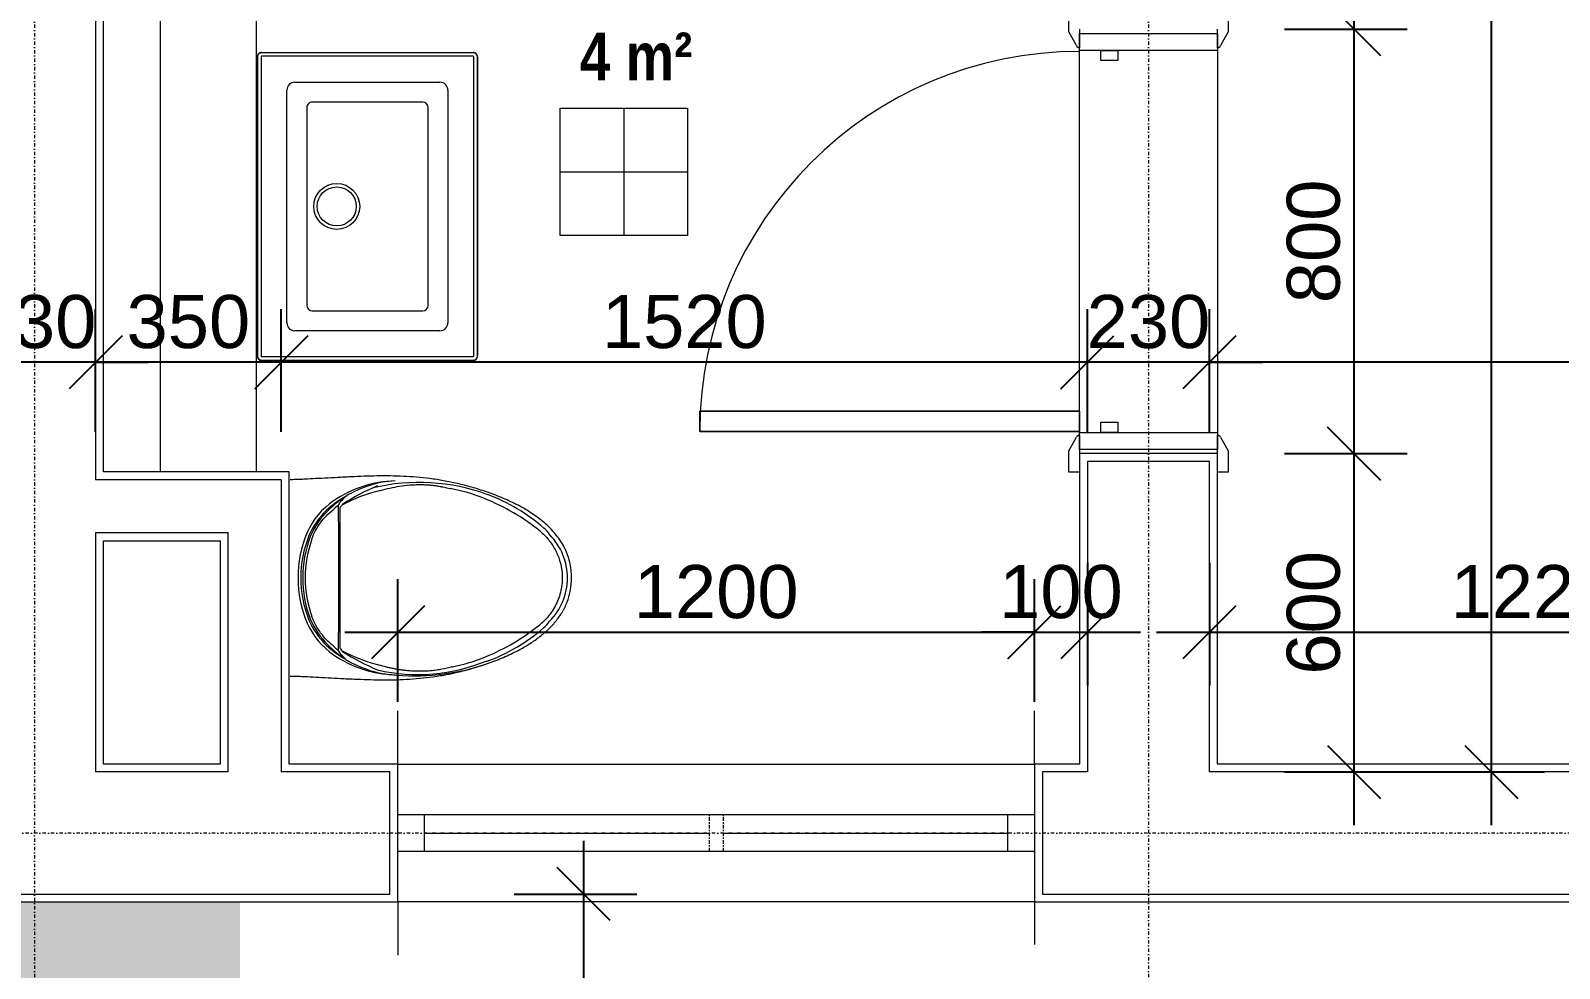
# Model space of a CAD drawing. Header units: millimetres. Extents: x -21051 to 202668, y -15646 to 13691.
# Drawn here: x 57380 to 60262, y -8763 to -6995 of the extents above; entities that cross this region are included whole.
import ezdxf

# ---------------------------------------------------------------- set-up
doc = ezdxf.new("R2010")
doc.units = ezdxf.units.MM
doc.linetypes.add('Centre', pattern=[14.4, 3, -2.2, 7, -2.2])
doc.linetypes.add('Dash dot', pattern=[15.875, 6.35, -4.7625, 0, -4.7625])
for name, color, linetype, lineweight in [('A-ANNO-DIMS', 211, 'Continuous', 9), ('A-AREA-IDEN', 2, 'Continuous', 9), ('A-DOOR', 31, 'Continuous', 5), ('A-DOOR-FRAM', 31, 'Continuous', 5), ('A-GLAZ', 151, 'Continuous', 5), ('A-ROOF-PATT', 132, 'Continuous', 5), ('A-WALL', 113, 'Continuous', 5), ('I-WALL', 2, 'Continuous', 5), ('P-SANR-FIXT', 6, 'Continuous', 5), ('S-GRID', 1, 'Continuous', 9)]:
    doc.layers.add(name, color=color, linetype=linetype, lineweight=lineweight)
doc.layers.get('0').off()
doc.styles.add('Arial Narrow_B', font='ARIALNB.TTF', dxfattribs={"height": 90})
doc.styles.add('Arial_3', font='arial.ttf', dxfattribs={"height": 100})
doc.dimstyles.new('Arial_1_0', dxfattribs={"dimscale": 304.8, "dimtxt": 102.02594, "dimasz": 0.328084, "dimexe": 0.328084, "dimexo": 0.0625, "dimgap": 0.082021, "dimtad": 1, "dimdec": 0, "dimzin": 0, "dimdsep": 46, "dimtxsty": 'Arial_3', "dimblk1": 'OBLIQUE', "dimblk2": 'OBLIQUE', "dimsah": 1, "dimcen": 0.09, "dimdle": 0.328084, "dimazin": 0, "dimtfac": 1, "dimtdec": 4, "dimtix": 1, "dimtmove": 0, "dimatfit": 3, "dimfxl": 0.492126, "dimfxlon": 1, "dimtvp": 1, "dimtolj": 1, "dimtzin": 0, "dimarcsym": 2})
doc.dimstyles.new('Arial_1_0_2', dxfattribs={"dimscale": 304.8, "dimtxt": 102.02594, "dimasz": 0.328084, "dimexe": 0.328084, "dimexo": 0.0625, "dimgap": 0.082021, "dimtad": 1, "dimdec": 0, "dimzin": 0, "dimdsep": 46, "dimtxsty": 'Arial_3', "dimblk1": 'OBLIQUE', "dimblk2": 'OBLIQUE', "dimsah": 1, "dimcen": 0.09, "dimdle": 0.328084, "dimazin": 0, "dimtfac": 1, "dimtdec": 4, "dimtix": 1, "dimtmove": 2, "dimatfit": 3, "dimfxl": 0.492126, "dimfxlon": 1, "dimtvp": 1, "dimtolj": 1, "dimtzin": 0, "dimarcsym": 2})

# ---------------------------------------------------------------- blocks, each defined once
blk = doc.blocks.new('Doors_IntSgl - 800x2100mm-882953-01_First floor')
at = {"layer": 'A-DOOR'}
for p, q in [((-435, 150), (-395, 150)), ((-435, 130), (-435, 150)), ((-395, 150), (-369, 136)), ((369, 136), (395, 150)), ((395, 150), (435, 150)), ((435, 150), (435, 130)), ((-365, 130), (-400, 130)), ((400, 130), (365, 130)), ((-435, -150), (-435, -130)), ((-400, -130), (-365, -130)), ((-369, -136), (-395, -150)), ((320, -130), (358, -130)), ((320, -846), (320, -130)), ((320, -130), (320, -846)), ((358, -130), (320, -130)), ((358, -130), (358, -846)), ((358, -846), (358, -130)), ((365, -130), (400, -130)), ((395, -150), (369, -136)), ((435, -130), (435, -150)), ((-395, -150), (-435, -150)), ((435, -150), (395, -150)), ((358, -846), (320, -846)), ((320, -846), (358, -846))]:
    blk.add_line(p, q, dxfattribs=at)
for centre, radius, start, end in [((-373, 129), 8.06, 7.125, 60.2551), ((373, 129), 8.06, 119.7449, 172.875), ((-373, -129), 8.06, 299.7449, 352.875), ((-373, -129), 8.06, 299.7449, 352.875), ((358, -130), 716, 180, 270), ((373, -129), 8.06, 187.125, 240.2551), ((373, -129), 8.06, 187.125, 240.2551)]:
    blk.add_arc(centre, radius, start, end, dxfattribs=at)
at = {"layer": 'A-DOOR-FRAM'}
for p, q in [((-392, 130), (-360, 130)), ((-392, -130), (-392, 130)), ((-360, 130), (-360, -130)), ((360, 130), (392, 130)), ((360, -130), (360, 130)), ((392, 130), (392, -130)), ((-360, -58), (-341, -58)), ((-360, -90), (-360, -58)), ((-341, -58), (-341, -90)), ((341, -58), (360, -58)), ((341, -90), (341, -58)), ((360, -58), (360, -90)), ((-341, -90), (-360, -90)), ((360, -90), (341, -90)), ((-360, -130), (-392, -130)), ((392, -130), (360, -130))]:
    blk.add_line(p, q, dxfattribs=at)
blk = doc.blocks.new('Casement - 2L - 900 toilet-1132656-01_First floor')
at = {"layer": 'A-GLAZ'}
for p, q in [((-273.8, 130), (-273.8, 210)), ((926.2, 130), (926.2, 230)), ((-273.8, 35), (-223.8, 35)), ((-223.8, 35), (876.2, 35)), ((-223.8, 35), (-223.8, -35)), ((876.2, 35), (876.2, -35)), ((876.2, 35), (926.2, 35)), ((313.2, 0), (-223.8, 0)), ((-223.8, 0), (-223.8, -15)), ((876.2, 0), (339.2, 0)), ((-223.8, -35), (-273.8, -35)), ((876.2, -35), (-223.8, -35)), ((926.2, -35), (876.2, -35)), ((-273.8, -130), (-273.8, -230)), ((926.2, -130), (926.2, -230))]:
    blk.add_line(p, q, dxfattribs=at)
at = {"layer": 'A-GLAZ', "linetype": 'Centre'}
for p, q in [((313.2, -35), (313.2, 35)), ((339.2, -35), (339.2, 35))]:
    blk.add_line(p, q, dxfattribs=at)
blk = doc.blocks.new('PLU_1_2_WHB_DuravitVero580 - _-915883-01_First floor')
at = {"layer": 'P-SANR-FIXT'}
for p, q in [((-282, 207.5), (282, 207.5)), ((282, 207.3), (-282, 207.3)), ((-290, -199.5), (-290, 199.5)), ((-289.8, 199.5), (-289.8, -199.5)), ((-283, 199.5), (-283, -199.5)), ((282, 200.5), (-282, 200.5)), ((283, -199.5), (283, 199.5)), ((289.8, -199.5), (289.8, 199.5)), ((290, 199.5), (290, -199.5)), ((-219.2, 151.9), (219.2, 151.9)), ((-234.2, -136.7), (-234.2, 136.9)), ((234.2, 136.9), (234.2, -136.7)), ((-196.6, 104.3), (-196.6, -104.4)), ((186.6, 114.3), (-186.6, 114.3)), ((196.6, -104.4), (196.6, 104.3)), ((-186.6, -114.4), (186.6, -114.4)), ((219.2, -151.7), (-219.2, -151.7)), ((-282, -200.5), (282, -200.5)), ((-282, -207.3), (282, -207.3)), ((282, -207.5), (-282, -207.5))]:
    blk.add_line(p, q, dxfattribs=at)
for radius in [43.3, 36.8]:
    blk.add_circle((0, 57.9), radius, dxfattribs=at)
for centre, radius, start, end in [((-282, 199.5), 8, 90, 180), ((-282, 199.5), 7.76, 90, 180), ((282, 199.5), 8, 0, 90), ((282, 199.5), 7.76, 0, 90), ((-282, 199.5), 1, 90, 180), ((282, 199.5), 1, 360, 90), ((-219.2, 136.9), 15, 90, 180), ((219.2, 136.9), 15, 0, 90), ((-186.6, 104.3), 10, 90, 180), ((186.6, 104.3), 10, 360, 90), ((-186.6, -104.4), 10, 180, 270), ((186.6, -104.4), 10, 270, 0), ((-219.2, -136.7), 15, 180, 270), ((219.2, -136.7), 15, 270, 0), ((-282, -199.5), 8, 180, 270), ((-282, -199.5), 7.76, 180, 270), ((-282, -199.5), 1, 180, 270), ((282, -199.5), 1, 270, 0), ((282, -199.5), 8, 270, 0), ((282, -199.5), 7.76, 270, 0)]:
    blk.add_arc(centre, radius, start, end, dxfattribs=at)
for points in [[(-287.7, 205.2), (-288.1, 204.7), (-288.6, 204.1), (-289.1, 203.3), (-289.3, 202.8), (-289.4, 202.4), (-289.6, 202.1), (-289.7, 201.6), (-289.9, 200.7), (-290, 200), (-290, 199.5)], [(-282, 207.5), (-282.5, 207.5), (-283.2, 207.4), (-284.1, 207.2), (-284.6, 207.1), (-284.9, 206.9), (-285.3, 206.8), (-285.8, 206.6), (-286.6, 206.1), (-287.2, 205.6), (-287.7, 205.2)], [(287.7, 205.2), (287.2, 205.6), (286.6, 206.1), (285.8, 206.6), (285.3, 206.8), (284.9, 206.9), (284.6, 207.1), (284.1, 207.2), (283.2, 207.4), (282.5, 207.5), (282, 207.5)], [(290, 199.5), (290, 200), (289.9, 200.7), (289.7, 201.6), (289.6, 202.1), (289.4, 202.4), (289.3, 202.8), (289.1, 203.3), (288.6, 204.1), (288.1, 204.7), (287.7, 205.2)], [(-290, -199.5), (-290, -200), (-289.9, -200.7), (-289.7, -201.6), (-289.6, -202.1), (-289.4, -202.4), (-289.3, -202.8), (-289.1, -203.3), (-288.6, -204.1), (-288.1, -204.7), (-287.7, -205.2)], [(287.7, -205.2), (288.1, -204.7), (288.6, -204.1), (289.1, -203.3), (289.3, -202.8), (289.4, -202.4), (289.6, -202.1), (289.7, -201.6), (289.9, -200.7), (290, -200), (290, -199.5)], [(-287.7, -205.2), (-287.2, -205.6), (-286.6, -206.1), (-285.8, -206.6), (-285.3, -206.8), (-284.9, -206.9), (-284.6, -207.1), (-284.1, -207.2), (-283.2, -207.4), (-282.5, -207.5), (-282, -207.5)], [(282, -207.5), (282.5, -207.5), (283.2, -207.4), (284.1, -207.2), (284.6, -207.1), (284.9, -206.9), (285.3, -206.8), (285.8, -206.6), (286.6, -206.1), (287.2, -205.6), (287.7, -205.2)]]:
    blk.add_open_spline(points, degree=3, knots=[0, 0, 0, 0, 0.25, 0.375, 0.4375, 0.5, 0.5625, 0.625, 0.75, 1, 1, 1, 1], dxfattribs=at)
blk = doc.blocks.new('Sanitary-Wall_Hung_Toilet-Tank_And_Carrier_System-Kohler-Veil-_K-6304_ - Vitreous_China-7-Black_Black-1186570-01_First floor')
at = {"layer": 'P-SANR-FIXT'}
for p, q in [((-1427.8, 5678.3), (-1633.5, 5678.3)), ((-1399.7, 5675.5), (-1661.8, 5675.5))]:
    blk.add_line(p, q, dxfattribs=at)
for centre, radius, start, end in [((-1556.8, 5605.7), 144.2, 114.2295, 145.5496), ((-1530.7, 5531.7), 222.6, 67.452, 112.548), ((-1504.5, 5605.7), 144.2, 34.4504, 65.7705), ((-1498, 5565.3), 215.5, 145.5496, 178.4361), ((-1563.3, 5565.3), 215.5, 1.5629, 34.4504), ((-1374.6, 5528), 338.3, 166.9894, 202.5977), ((-1284, 5536.1), 431.3, 174.1915, 198.1397)]:
    blk.add_arc(centre, radius, start, end, dxfattribs=at)
for centre, major_axis, ratio, start_param, end_param in [((-1530.7, 5543.8), (209.8, 0), 0.978148, 1.182172, 1.959425), ((-1530.7, 5536.7), (213.4, 0), 0.978148, 1.197987, 1.941751), ((-1530.3, 5555.4), (203.5, 0), 0.910765, 1.572505, 1.941997), ((-1531, 5553.9), (203.5, 1.6), 0.918137, 1.192155, 1.561867), ((-1552.8, 5604.2), (144.3, 0), 0.978148, 1.979996, 2.385196), ((-1550.8, 5599), (146.8, 0), 0.978148, 1.971225, 2.385108), ((-1506.4, 5604.8), (139.8, 0), 0.978148, 0.744708, 1.17809), ((-1508.6, 5604.2), (144.3, 0), 0.978148, 0.756391, 1.161602), ((-1493.6, 5559.5), (218.7, 0), 0.978148, 2.419119, 2.629236), ((-1505.2, 5553.6), (211.9, 0), 0.978148, 2.373373, 2.569388), ((-1677.3, 5653.7), (14.1, 24.8), 0.351974, 0.375593, 0.83061), ((-1594.6, 5619.5), (-28.9, 89.9), 0.975793, 0.452739, 0.589525), ((-1604.8, 5469.9), (-270.4, 77.8), 0.71725, 5.020351, 5.144967), ((-1444, 5434.2), (256.9, 115.6), 0.839384, 1.026586, 1.150641), ((-1567.8, 5559.6), (218.7, 0), 0.978148, 0.512351, 0.722468), ((-1556.2, 5553.6), (211.9, 0), 0.978148, 0.57221, 0.767498), ((-1466.4, 5619.5), (24.3, 91.1), 0.974307, 5.644094, 5.780814), ((-1381.8, 5655.2), (-16.2, 23.4), 0.295232, 5.423564, 5.879956), ((-1394.1, 5562.7), (319.6, 0), 0.759317, 2.709165, 3.106602), ((-1076.4, 5465.7), (655.8, 0), 0.731354, 2.700461, 2.848755), ((-1429.1, 5515.2), (-27.9, 302.3), 0.908033, 0.947116, 1.185611), ((-859.1, 5313), (996.8, 0), 0.62932, 2.528299, 2.544344), ((-1629.2, 5646.1), (52.2, 0), 0.731354, 2.297216, 2.449643), ((-1642.4, 5640.8), (-16.7, 36.4), 0.946321, 0.135423, 0.287399), ((-1661.6, 5672.3), (-1.37, 2.87), 0.943618, 5.869433, 6.550601), ((-1399.9, 5673.5), (2.74, 0), 0.731354, 0.653379, 1.506319), ((-1432.4, 5646.1), (52.2, 0), 0.731354, 0.69209, 0.844695), ((-1633.2, 5515.1), (30.5, 302.1), 0.909601, 5.082795, 5.346565), ((-1985.2, 5465.7), (655.8, 0), 0.731354, 0.292905, 0.441174), ((-2202.3, 5312.9), (996.9, 0), 0.62932, 0.597292, 0.613336), ((-1667.3, 5562.7), (319.6, 0), 0.759317, 0.034941, 0.432402), ((-1724.4, 5526), (373.5, 0), 0.99982, 5.930074, 6.518959), ((-1368.6, 5529.5), (61.1, 332.4), 0.994209, 1.948655, 2.142063), ((-1693.9, 5528.9), (-160.9, 296.8), 0.99741, 3.833939, 4.033936), ((-1370.1, 5513.7), (338.2, 0), 0.99982, 3.488685, 3.859476), ((-1315, 5554.4), (-39.9, 401.3), 0.978973, 1.864138, 2.161064), ((-1746, 5553.7), (36, 400.7), 0.979504, 4.11141, 4.415793), ((-1691.2, 5513.7), (338.2, 0), 0.99982, 5.563769, 5.930074), ((-1592.2, 5316), (41, 0), 0.99982, 3.787839, 4.195419), ((-1530.8, 5361.3), (115, 0), 0.99982, 3.922949, 5.495696), ((-1469.6, 5315.6), (41, 0), 0.99982, 5.221721, 5.636824)]:
    blk.add_ellipse(centre, major_axis=major_axis, ratio=ratio, start_param=start_param, end_param=end_param, dxfattribs=at)
for points, knots in [([(-1715.8, 5768.8), (-1715.8, 5765.7), (-1715.9, 5760), (-1716.3, 5750.3), (-1716.8, 5738.2), (-1717.7, 5721.1), (-1719, 5698), (-1720.1, 5677.5), (-1720.9, 5660.9), (-1721.6, 5644.2), (-1722.4, 5623.5), (-1722.9, 5598.9), (-1722.9, 5574.3), (-1721.7, 5541.4), (-1718.6, 5508), (-1713, 5473.6), (-1707.3, 5447.3), (-1701.1, 5424.6), (-1695.3, 5406), (-1690.5, 5392), (-1685.1, 5377.8), (-1679.2, 5363.7), (-1672.8, 5349.7), (-1666.5, 5337.2), (-1660.2, 5326.1), (-1654.3, 5316.4), (-1648, 5307.1), (-1641.3, 5298.1), (-1634.3, 5289.5), (-1626.9, 5281.5), (-1619.2, 5273.9), (-1611, 5267), (-1602.5, 5260.7), (-1595.1, 5256), (-1588.9, 5252.6), (-1582.6, 5249.5), (-1574.4, 5246.1), (-1564.2, 5242.7), (-1550, 5239.6), (-1538.6, 5238.6), (-1530.8, 5238.6)], [0.008157, 0.008157, 0.008157, 0.008157, 0.0416667, 0.0625, 0.0833333, 0.125, 0.1666667, 0.2083333, 0.2291667, 0.25, 0.2916667, 0.3333333, 0.375, 0.4166667, 0.5, 0.5416667, 0.5833333, 0.625, 0.6458333, 0.6666667, 0.6875, 0.7083333, 0.7291667, 0.75, 0.765625, 0.78125, 0.796875, 0.8125, 0.828125, 0.84375, 0.859375, 0.875, 0.890625, 0.90625, 0.9140625, 0.921875, 0.9375, 0.953125, 0.96875, 1, 1, 1, 1]), ([(-1530.8, 5238.6), (-1520.3, 5238.7), (-1505.4, 5240.4), (-1489.4, 5245.2), (-1480.6, 5248.8), (-1472.1, 5252.8), (-1461.9, 5258.6), (-1450.5, 5266.9), (-1439.7, 5276.3), (-1429.6, 5286.7), (-1420.2, 5298), (-1408.5, 5314.1), (-1395.4, 5335.8), (-1384.3, 5359), (-1376.4, 5377.8), (-1371.1, 5392), (-1366.3, 5406), (-1360.4, 5424.6), (-1354.3, 5447.3), (-1348.6, 5473.6), (-1342.9, 5508), (-1339.1, 5549.7), (-1338.4, 5590.7), (-1339.1, 5623.5), (-1339.9, 5644.2), (-1340.7, 5660.9), (-1341.5, 5677.5), (-1342.6, 5698), (-1343.8, 5721.1), (-1344.7, 5738.2), (-1345.3, 5750.3), (-1345.6, 5760), (-1345.8, 5765.7), (-1345.8, 5768.8)], [0, 0, 0, 0, 0.0416667, 0.0625, 0.0729167, 0.0833333, 0.1041667, 0.125, 0.1458333, 0.1666667, 0.1875, 0.2083333, 0.25, 0.2916667, 0.3125, 0.3333333, 0.3541667, 0.375, 0.4166667, 0.4583333, 0.5, 0.5833333, 0.6666667, 0.7083333, 0.75, 0.7708333, 0.7916667, 0.8333333, 0.875, 0.9166667, 0.9375, 0.9583333, 0.991843, 0.991843, 0.991843, 0.991843]), ([(-1698.3, 5463.4), (-1700.1, 5469.7), (-1702.5, 5479.5), (-1704.8, 5493.2), (-1706, 5503.7), (-1706.7, 5514.3), (-1706.9, 5524.9), (-1706.7, 5535.5), (-1706, 5545), (-1705.2, 5553.6), (-1704.2, 5561.3), (-1702.9, 5568.9), (-1701.5, 5576.4), (-1699.9, 5583.8), (-1697.5, 5593.5), (-1695.5, 5600.6), (-1694, 5605.3)], [0, 0, 0, 0, 0.142857, 0.214286, 0.285714, 0.357143, 0.428571, 0.5, 0.571429, 0.625, 0.678571, 0.732143, 0.785714, 0.839286, 0.892857, 1, 1, 1, 1]), ([(-1366, 5598.6), (-1364.3, 5592.9), (-1361.2, 5581.1), (-1357.7, 5562.8), (-1355.8, 5547), (-1355.1, 5534.1), (-1354.9, 5525.2), (-1355, 5517.1), (-1355.4, 5509.7), (-1356, 5502.5), (-1356.8, 5495.2), (-1357.9, 5488.1), (-1359.7, 5478.8), (-1361.3, 5472), (-1362.5, 5467.6)], [0, 0, 0, 0, 0.142857, 0.285714, 0.428571, 0.5, 0.571429, 0.625, 0.678571, 0.732143, 0.785714, 0.839286, 0.892857, 1, 1, 1, 1]), ([(-1442.6, 5298.1), (-1447.4, 5292.3), (-1458.1, 5281.8), (-1476.7, 5269.2), (-1497.5, 5260.4), (-1521.6, 5255.5), (-1548, 5256.2), (-1575.3, 5264.1), (-1599.7, 5278.4), (-1613.3, 5291.3), (-1619.2, 5298.5)], [0, 0, 0, 0, 0.111111, 0.222222, 0.333333, 0.444444, 0.583333, 0.722222, 0.861111, 1, 1, 1, 1])]:
    blk.add_open_spline(points, degree=3, knots=knots, dxfattribs=at)
for points in [[(-1659, 5688), (-1655.4, 5692.5), (-1647.7, 5700.9), (-1634.5, 5711.9), (-1620, 5721.2), (-1609.6, 5726), (-1604.2, 5728.1)], [(-1457.2, 5728.1), (-1451.7, 5726.2), (-1441.2, 5721.5), (-1426.6, 5712.3), (-1413.5, 5701.2), (-1405.9, 5692.6), (-1402.4, 5688)]]:
    blk.add_open_spline(points, degree=3, dxfattribs=at)
blk = doc.blocks.new('Room Tag B - Medium_rfaX - Name and Number-1261570-01_First floor')
at = {"layer": 'A-AREA-IDEN'}
for p, q in [((-2.752, -5.004), (-2.752, -2.604)), ((-2.752, -2.604), (-0.352, -2.604)), ((-1.552, -2.604), (-1.552, -5.004)), ((-0.352, -2.604), (-0.352, -5.004)), ((-2.752, -3.804), (-0.352, -3.804)), ((-0.352, -5.004), (-2.752, -5.004))]:
    blk.add_line(p, q, dxfattribs=at)
blk = doc.blocks.new('_Oblique')
at = {"color": 0, "linetype": 'ByBlock', "lineweight": -2}
blk.add_line((-0.5, -0.5), (0.5, 0.5), dxfattribs=at)
blk = doc.blocks.new('*D982')
at = {"layer": 'A-ANNO-DIMS', "color": 0, "lineweight": -2, "transparency": 16777216}
for p, q in [((59602, -7751.5), (59602, -7520.6)), ((63372, -7751.5), (63372, -7520.6)), ((63472, -7620.6), (59502, -7620.6))]:
    blk.add_line(p, q, dxfattribs=at)
at = {"layer": 'Defpoints', "color": 0, "transparency": 16777216}
for p in [(59602, -7620.6), (59602, -7770.6), (63372, -7770.6)]:
    blk.add_point(p, dxfattribs=at)
at = {"layer": 'A-ANNO-DIMS', "color": 0, "lineweight": -2, "transparency": 16777216, "xscale": 100, "yscale": 100, "zscale": 100, "rotation": 180}
blk.add_blockref('_Oblique', (59602, -7620.6), dxfattribs=at)
at = {"layer": 'A-ANNO-DIMS', "color": 0, "lineweight": -2, "transparency": 16777216, "xscale": 100, "yscale": 100, "zscale": 100}
blk.add_blockref('_Oblique', (63372, -7620.6), dxfattribs=at)
at = {"layer": 'A-ANNO-DIMS', "color": 0, "transparency": 16777216, "insert": (61487, -7544.5), "char_height": 100, "width": 369.177, "attachment_point": 5, "style": 'Arial_3'}
blk.add_mtext('\\A1;3770', dxfattribs=at)
blk = doc.blocks.new('*D983')
at = {"layer": 'A-ANNO-DIMS', "color": 0, "lineweight": -2, "transparency": 16777216}
for p, q in [((59372, -7751.5), (59372, -7520.6)), ((59602, -7751.5), (59602, -7520.6)), ((59372, -7620.6), (59272, -7620.6)), ((59602, -7620.6), (59372, -7620.6)), ((59602, -7620.6), (59702, -7620.6))]:
    blk.add_line(p, q, dxfattribs=at)
at = {"layer": 'Defpoints', "color": 0, "transparency": 16777216}
for p in [(59372, -7620.6), (59372, -7770.6), (59602, -7770.6)]:
    blk.add_point(p, dxfattribs=at)
at = {"layer": 'A-ANNO-DIMS', "color": 0, "lineweight": -2, "transparency": 16777216, "xscale": 100, "yscale": 100, "zscale": 100}
blk.add_blockref('_Oblique', (59372, -7620.6), dxfattribs=at)
at = {"layer": 'A-ANNO-DIMS', "color": 0, "lineweight": -2, "transparency": 16777216, "xscale": 100, "yscale": 100, "zscale": 100, "rotation": 180}
blk.add_blockref('_Oblique', (59602, -7620.6), dxfattribs=at)
at = {"layer": 'A-ANNO-DIMS', "color": 0, "transparency": 16777216, "insert": (59487, -7544.5), "char_height": 100, "width": 276.883, "attachment_point": 5, "style": 'Arial_3'}
blk.add_mtext('\\A1;230', dxfattribs=at)
blk = doc.blocks.new('*D984')
at = {"layer": 'A-ANNO-DIMS', "color": 0, "lineweight": -2, "transparency": 16777216}
for p, q in [((57852, -7751.5), (57852, -7520.6)), ((59372, -7751.5), (59372, -7520.6)), ((59472, -7620.6), (57752, -7620.6))]:
    blk.add_line(p, q, dxfattribs=at)
at = {"layer": 'Defpoints', "color": 0, "transparency": 16777216}
for p in [(57852, -7620.6), (57852, -7770.6), (59372, -7770.6)]:
    blk.add_point(p, dxfattribs=at)
at = {"layer": 'A-ANNO-DIMS', "color": 0, "lineweight": -2, "transparency": 16777216, "xscale": 100, "yscale": 100, "zscale": 100, "rotation": 180}
blk.add_blockref('_Oblique', (57852, -7620.6), dxfattribs=at)
at = {"layer": 'A-ANNO-DIMS', "color": 0, "lineweight": -2, "transparency": 16777216, "xscale": 100, "yscale": 100, "zscale": 100}
blk.add_blockref('_Oblique', (59372, -7620.6), dxfattribs=at)
at = {"layer": 'A-ANNO-DIMS', "color": 0, "transparency": 16777216, "insert": (58612, -7544.5), "char_height": 100, "width": 369.177, "attachment_point": 5, "style": 'Arial_3'}
blk.add_mtext('\\A1;1520', dxfattribs=at)
blk = doc.blocks.new('*D985')
at = {"layer": 'A-ANNO-DIMS', "color": 0, "lineweight": -2, "transparency": 16777216}
for p, q in [((57502, -7751.5), (57502, -7520.6)), ((57852, -7751.5), (57852, -7520.6)), ((57952, -7620.6), (57402, -7620.6))]:
    blk.add_line(p, q, dxfattribs=at)
at = {"layer": 'Defpoints', "color": 0, "transparency": 16777216}
for p in [(57502, -7620.6), (57502, -7770.6), (57852, -7770.6)]:
    blk.add_point(p, dxfattribs=at)
at = {"layer": 'A-ANNO-DIMS', "color": 0, "lineweight": -2, "transparency": 16777216, "xscale": 100, "yscale": 100, "zscale": 100, "rotation": 180}
blk.add_blockref('_Oblique', (57502, -7620.6), dxfattribs=at)
at = {"layer": 'A-ANNO-DIMS', "color": 0, "lineweight": -2, "transparency": 16777216, "xscale": 100, "yscale": 100, "zscale": 100}
blk.add_blockref('_Oblique', (57852, -7620.6), dxfattribs=at)
at = {"layer": 'A-ANNO-DIMS', "color": 0, "transparency": 16777216, "insert": (57677, -7544.5), "char_height": 100, "width": 276.883, "attachment_point": 5, "style": 'Arial_3'}
blk.add_mtext('\\A1;350', dxfattribs=at)
blk = doc.blocks.new('*D986')
at = {"layer": 'A-ANNO-DIMS', "color": 0, "lineweight": -2, "transparency": 16777216}
for p, q in [((57272, -7751.5), (57272, -7520.6)), ((57502, -7751.5), (57502, -7520.6)), ((57272, -7620.6), (57172, -7620.6)), ((57502, -7620.6), (57272, -7620.6)), ((57502, -7620.6), (57602, -7620.6))]:
    blk.add_line(p, q, dxfattribs=at)
at = {"layer": 'Defpoints', "color": 0, "transparency": 16777216}
for p in [(57272, -7620.6), (57272, -7770.6), (57502, -7770.6)]:
    blk.add_point(p, dxfattribs=at)
at = {"layer": 'A-ANNO-DIMS', "color": 0, "lineweight": -2, "transparency": 16777216, "xscale": 100, "yscale": 100, "zscale": 100}
blk.add_blockref('_Oblique', (57272, -7620.6), dxfattribs=at)
at = {"layer": 'A-ANNO-DIMS', "color": 0, "lineweight": -2, "transparency": 16777216, "xscale": 100, "yscale": 100, "zscale": 100, "rotation": 180}
blk.add_blockref('_Oblique', (57502, -7620.6), dxfattribs=at)
at = {"layer": 'A-ANNO-DIMS', "color": 0, "transparency": 16777216, "insert": (57387, -7544.5), "char_height": 100, "width": 276.883, "attachment_point": 5, "style": 'Arial_3'}
blk.add_mtext('\\A1;230', dxfattribs=at)
blk = doc.blocks.new('*D995')
at = {"layer": 'A-ANNO-DIMS', "color": 0, "lineweight": -2, "transparency": 16777216}
for p, q in [((58072, -8260.4), (58072, -8029.4)), ((59272, -8260.4), (59272, -8029.4)), ((57972, -8129.4), (59372, -8129.4))]:
    blk.add_line(p, q, dxfattribs=at)
at = {"layer": 'Defpoints', "color": 0, "transparency": 16777216}
for p in [(59272, -8129.4), (58072, -8279.4), (59272, -8279.4)]:
    blk.add_point(p, dxfattribs=at)
at = {"layer": 'A-ANNO-DIMS', "color": 0, "lineweight": -2, "transparency": 16777216, "xscale": 100, "yscale": 100, "zscale": 100, "rotation": 180}
blk.add_blockref('_Oblique', (58072, -8129.4), dxfattribs=at)
at = {"layer": 'A-ANNO-DIMS', "color": 0, "lineweight": -2, "transparency": 16777216, "xscale": 100, "yscale": 100, "zscale": 100}
blk.add_blockref('_Oblique', (59272, -8129.4), dxfattribs=at)
at = {"layer": 'A-ANNO-DIMS', "color": 0, "transparency": 16777216, "insert": (58672, -8053.4), "char_height": 100, "width": 369.177, "attachment_point": 5, "style": 'Arial_3'}
blk.add_mtext('\\A1;1200', dxfattribs=at)
blk = doc.blocks.new('*D996')
at = {"layer": 'A-ANNO-DIMS', "color": 0, "lineweight": -2, "transparency": 16777216}
for p, q in [((59372, -7998.5), (59372, -8229.4)), ((59272, -8260.4), (59272, -8029.4)), ((59272, -8129.4), (59172, -8129.4)), ((59272, -8129.4), (59372, -8129.4)), ((59372, -8129.4), (59472, -8129.4))]:
    blk.add_line(p, q, dxfattribs=at)
at = {"layer": 'Defpoints', "color": 0, "transparency": 16777216}
for p in [(59372, -7979.4), (59372, -8129.4), (59272, -8279.4)]:
    blk.add_point(p, dxfattribs=at)
at = {"layer": 'A-ANNO-DIMS', "color": 0, "lineweight": -2, "transparency": 16777216, "xscale": 100, "yscale": 100, "zscale": 100}
blk.add_blockref('_Oblique', (59272, -8129.4), dxfattribs=at)
at = {"layer": 'A-ANNO-DIMS', "color": 0, "lineweight": -2, "transparency": 16777216, "xscale": 100, "yscale": 100, "zscale": 100, "rotation": 180}
blk.add_blockref('_Oblique', (59372, -8129.4), dxfattribs=at)
at = {"layer": 'A-ANNO-DIMS', "color": 0, "transparency": 16777216, "insert": (59322, -8053.4), "char_height": 100, "width": 276.883, "attachment_point": 5, "style": 'Arial_3'}
blk.add_mtext('\\A1;100', dxfattribs=at)
blk = doc.blocks.new('*D997')
at = {"layer": 'A-ANNO-DIMS', "color": 0, "lineweight": -2, "transparency": 16777216}
for p, q in [((59602, -7998.5), (59602, -8229.4)), ((60822, -8260.4), (60822, -8029.4)), ((59502, -8129.4), (60922, -8129.4))]:
    blk.add_line(p, q, dxfattribs=at)
at = {"layer": 'Defpoints', "color": 0, "transparency": 16777216}
for p in [(59602, -7979.4), (60822, -8129.4), (60822, -8279.4)]:
    blk.add_point(p, dxfattribs=at)
at = {"layer": 'A-ANNO-DIMS', "color": 0, "lineweight": -2, "transparency": 16777216, "xscale": 100, "yscale": 100, "zscale": 100, "rotation": 180}
blk.add_blockref('_Oblique', (59602, -8129.4), dxfattribs=at)
at = {"layer": 'A-ANNO-DIMS', "color": 0, "lineweight": -2, "transparency": 16777216, "xscale": 100, "yscale": 100, "zscale": 100}
blk.add_blockref('_Oblique', (60822, -8129.4), dxfattribs=at)
at = {"layer": 'A-ANNO-DIMS', "color": 0, "transparency": 16777216, "insert": (60212, -8053.4), "char_height": 100, "width": 369.177, "attachment_point": 5, "style": 'Arial_3'}
blk.add_mtext('\\A1;1220', dxfattribs=at)
blk = doc.blocks.new('*D1107')
at = {"layer": 'A-ANNO-DIMS', "color": 0, "lineweight": -2, "transparency": 16777216}
for p, q in [((60133.5, -8492.7), (60133.5, -2507.7)), ((60002.5, -2607.7), (60233.5, -2607.7)), ((59869, -8392.7), (60233.5, -8392.7))]:
    blk.add_line(p, q, dxfattribs=at)
at = {"layer": 'Defpoints', "color": 0, "transparency": 16777216}
for p in [(59983.5, -2607.7), (60133.5, -2607.7), (59850, -8392.7)]:
    blk.add_point(p, dxfattribs=at)
at = {"layer": 'A-ANNO-DIMS', "color": 0, "lineweight": -2, "transparency": 16777216, "xscale": 100, "yscale": 100, "zscale": 100}
for p, rotation in [((60133.5, -2607.7), 90), ((60133.5, -8392.7), 270)]:
    blk.add_blockref('_Oblique', p, dxfattribs=dict(at, rotation=rotation))
at = {"layer": 'A-ANNO-DIMS', "color": 0, "transparency": 16777216, "insert": (60057.4, -5500.2), "char_height": 100, "width": 369.177, "attachment_point": 5, "rotation": 90, "style": 'Arial_3'}
blk.add_mtext('\\A1;5785', dxfattribs=at)
blk = doc.blocks.new('*D1108')
at = {"layer": 'A-ANNO-DIMS', "color": 0, "lineweight": -2, "transparency": 16777216}
for p, q in [((59874.5, -8492.7), (59874.5, -7692.7)), ((59743.5, -7792.7), (59974.5, -7792.7)), ((59743.5, -8392.7), (59974.5, -8392.7))]:
    blk.add_line(p, q, dxfattribs=at)
at = {"layer": 'Defpoints', "color": 0, "transparency": 16777216}
for p in [(59724.5, -7792.7), (59874.5, -7792.7), (59724.5, -8392.7)]:
    blk.add_point(p, dxfattribs=at)
at = {"layer": 'A-ANNO-DIMS', "color": 0, "lineweight": -2, "transparency": 16777216, "xscale": 100, "yscale": 100, "zscale": 100}
for p, rotation in [((59874.5, -7792.7), 90), ((59874.5, -8392.7), 270)]:
    blk.add_blockref('_Oblique', p, dxfattribs=dict(at, rotation=rotation))
at = {"layer": 'A-ANNO-DIMS', "color": 0, "transparency": 16777216, "insert": (59798.4, -8092.7), "char_height": 100, "width": 276.883, "attachment_point": 5, "rotation": 90, "style": 'Arial_3'}
blk.add_mtext('\\A1;600', dxfattribs=at)
blk = doc.blocks.new('*D1109')
at = {"layer": 'A-ANNO-DIMS', "color": 0, "lineweight": -2, "transparency": 16777216}
for p, q in [((59874.5, -7892.7), (59874.5, -6892.7)), ((59743.5, -6992.7), (59974.5, -6992.7)), ((59743.5, -7792.7), (59974.5, -7792.7))]:
    blk.add_line(p, q, dxfattribs=at)
at = {"layer": 'Defpoints', "color": 0, "transparency": 16777216}
for p in [(59724.5, -6992.7), (59874.5, -6992.7), (59724.5, -7792.7)]:
    blk.add_point(p, dxfattribs=at)
at = {"layer": 'A-ANNO-DIMS', "color": 0, "lineweight": -2, "transparency": 16777216, "xscale": 100, "yscale": 100, "zscale": 100}
for p, rotation in [((59874.5, -6992.7), 90), ((59874.5, -7792.7), 270)]:
    blk.add_blockref('_Oblique', p, dxfattribs=dict(at, rotation=rotation))
at = {"layer": 'A-ANNO-DIMS', "color": 0, "transparency": 16777216, "insert": (59798.4, -7392.7), "char_height": 100, "width": 276.883, "attachment_point": 5, "rotation": 90, "style": 'Arial_3'}
blk.add_mtext('\\A1;800', dxfattribs=at)
blk = doc.blocks.new('*D1110')
at = {"layer": 'A-ANNO-DIMS', "color": 0, "lineweight": -2, "transparency": 16777216}
for p, q in [((59874.5, -7092.7), (59874.5, -4707.7)), ((59743.5, -4807.7), (59974.5, -4807.7)), ((59743.5, -6992.7), (59974.5, -6992.7))]:
    blk.add_line(p, q, dxfattribs=at)
at = {"layer": 'Defpoints', "color": 0, "transparency": 16777216}
for p in [(59724.5, -4807.7), (59874.5, -4807.7), (59724.5, -6992.7)]:
    blk.add_point(p, dxfattribs=at)
at = {"layer": 'A-ANNO-DIMS', "color": 0, "lineweight": -2, "transparency": 16777216, "xscale": 100, "yscale": 100, "zscale": 100}
for p, rotation in [((59874.5, -4807.7), 90), ((59874.5, -6992.7), 270)]:
    blk.add_blockref('_Oblique', p, dxfattribs=dict(at, rotation=rotation))
at = {"layer": 'A-ANNO-DIMS', "color": 0, "transparency": 16777216, "insert": (59798.4, -5900.2), "char_height": 100, "width": 369.177, "attachment_point": 5, "rotation": 90, "style": 'Arial_3'}
blk.add_mtext('\\A1;2185', dxfattribs=at)
blk = doc.blocks.new('*D1149')
at = {"layer": 'A-ANNO-DIMS', "color": 0, "lineweight": -2, "transparency": 16777216}
for p, q in [((58422.3, -13322.7), (58422.3, -8522.7)), ((58291.4, -8622.7), (58522.3, -8622.7)), ((58291.4, -13222.7), (58522.3, -13222.7))]:
    blk.add_line(p, q, dxfattribs=at)
at = {"layer": 'Defpoints', "color": 0, "transparency": 16777216}
for p in [(58272.3, -8622.7), (58422.3, -8622.7), (58272.3, -13222.7)]:
    blk.add_point(p, dxfattribs=at)
at = {"layer": 'A-ANNO-DIMS', "color": 0, "lineweight": -2, "transparency": 16777216, "xscale": 100, "yscale": 100, "zscale": 100}
for p, rotation in [((58422.3, -8622.7), 90), ((58422.3, -13222.7), 270)]:
    blk.add_blockref('_Oblique', p, dxfattribs=dict(at, rotation=rotation))
at = {"layer": 'A-ANNO-DIMS', "color": 0, "transparency": 16777216, "insert": (58346.3, -10922.7), "char_height": 100, "width": 369.177, "attachment_point": 5, "rotation": 90, "style": 'Arial_3'}
blk.add_mtext('\\A1;4600', dxfattribs=at)

msp = doc.modelspace()

# ---------------------------------------------------------------- hatches: boundary and pattern name
at = {"layer": 'A-ROOF-PATT'}
h = msp.add_hatch(dxfattribs=at)
h.set_pattern_fill('FP_3', color=256, style=0, pattern_type=2)
h.set_pattern_definition([(5.321, (62633.9067, 400.6965), (-1422.7774649, -126.991261), [109.552, -2629.24]), (270, (62742.99, 410.86), (118.565, -127), [10.16, -116.84]), (90, (62752.47, 283.86), (-118.565, 127), [35.56, -91.44]), (180, (62752.47, 319.42), (-118.565, -127), [11.856, -106.708]), (0, (62740.61, 400.7), (118.565, 127), [11.856, -106.708]), (90, (62752.47, 400.7), (-118.565, 127), [10.16, -116.84]), (90, (62742.99, 283.86), (-118.565, 127), [25.4, -101.6]), (174.679, (62742.9867, 309.2565), (-1422.7774649, 126.991261), [109.552, -2629.24]), (140.782, (62737.0577, 309.2565), (2015.6072356, -1650.990985), [32.138, -3181.648]), (107.286, (62712.16, 329.577), (-118.566, 253.99939), [31.922, -367.1]), (72.714, (62702.675, 360.057), (-118.566, -253.99939), [31.922, -367.1]), (39.218, (62712.1597, 390.5365), (2015.6072356, 1650.990985), [32.138, -3181.648]), (108.981, (62720.4587, 335.9265), (474.2663295, -1396.9973541), [25.517, -2526.225]), (71.019, (62712.1597, 360.0565), (474.2663295, 1396.9973541), [25.517, -2526.225]), (39.321, (62720.4587, 384.1865), (1541.3477461, 1269.9923843), [26.055, -2579.41]), (140.679, (62740.6147, 319.4165), (1541.3477461, -1269.9923843), [26.055, -2579.41])])
h.paths.add_polyline_path([(58102, -13222.7), (58102, -8835.2), (57774.3, -8835.2), (57774.3, -8637.7), (56969.6, -8637.7), (56969.6, -8835.2), (55174.3, -8835.2), (55173.3, -8637.7), (54387, -8637.7), (54387, -9507.7), (57930.8, -13051.5)])

# ---------------------------------------------------------------- linework, layer by layer
at = {"layer": 'A-WALL', "lineweight": 18}
for p, q in [((57502, -5892.7), (57502, -7841.9)), ((59372, -7807.7), (59372, -8392.7)), ((59602, -7807.7), (59372, -7807.7)), ((59602, -8392.7), (59602, -7807.7)), ((57852, -7841.9), (57502, -7841.9)), ((57852, -7841.9), (57852, -8392.7)), ((57502, -7941.9), (57502, -8392.7)), ((57752, -7941.9), (57502, -7941.9)), ((57752, -8392.7), (57752, -7941.9)), ((57752, -8392.7), (57502, -8392.7)), ((58057, -8392.7), (57852, -8392.7)), ((58057, -8622.7), (58057, -8392.7)), ((59287, -8392.7), (59287, -8622.7)), ((59372, -8392.7), (59287, -8392.7)), ((60807, -8392.7), (59602, -8392.7)), ((56687, -8622.7), (58057, -8622.7)), ((59287, -8622.7), (60807, -8622.7))]:
    msp.add_line(p, q, dxfattribs=at)
at = {"layer": 'A-WALL'}
for p, q in [((57624.5, -7826.9), (57624.5, -6950.2)), ((57804.5, -6950.2), (57804.5, -7826.9))]:
    msp.add_line(p, q, dxfattribs=at)
at = {"layer": 'I-WALL', "lineweight": 18}
for p, q in [((57517, -7826.9), (57517, -6942.7)), ((59357, -7792.7), (59357, -8377.7)), ((59617, -7792.7), (59357, -7792.7)), ((59617, -8377.7), (59617, -7792.7)), ((57867, -7826.9), (57517, -7826.9)), ((57867, -8377.7), (57867, -7826.9)), ((57517, -8377.7), (57517, -7956.9)), ((57517, -7956.9), (57737, -7956.9)), ((57737, -7956.9), (57737, -8377.7)), ((57737, -8377.7), (57517, -8377.7)), ((58072, -8377.7), (57867, -8377.7)), ((58072, -8637.7), (58072, -8377.7)), ((59357, -8377.7), (59272, -8377.7)), ((59272, -8377.7), (59272, -8637.7)), ((60822, -8377.7), (59617, -8377.7)), ((56672, -8637.7), (58072, -8637.7)), ((59272, -8637.7), (60822, -8637.7))]:
    msp.add_line(p, q, dxfattribs=at)
at = {"layer": 'I-WALL'}
for p, q in [((59357, -7712.7), (59357, -7032.7)), ((59617, -7032.7), (59617, -7752.7)), ((59357, -7752.7), (59357, -7750.7)), ((58072, -8377.7), (59272, -8377.7)), ((59272, -8637.7), (58072, -8637.7))]:
    msp.add_line(p, q, dxfattribs=at)
at = {"layer": 'S-GRID', "linetype": 'Dash dot', "lineweight": 18}
for p, q in [((57387, 9294.4), (57387, -11707.8)), ((59487, 9294.4), (59487, -11707.8)), ((71865.6, -8507.7), (47999.8, -8507.7))]:
    msp.add_line(p, q, dxfattribs=at)

# ---------------------------------------------------------------- block references
at = {"layer": 'A-AREA-IDEN', "xscale": 99.99999999999994, "yscale": 99.99999999999994, "zscale": 99.99999999999994}
msp.add_blockref('Room Tag B - Medium_rfaX - Name and Number-1261570-01_First floor', (58653, -6881.5), dxfattribs=at)
at = {"layer": 'A-DOOR', "rotation": 270.0000000000001}
msp.add_blockref('Doors_IntSgl - 800x2100mm-882953-01_First floor', (59487, -7392.7), dxfattribs=at)
at = {"layer": 'A-GLAZ', "rotation": 180}
msp.add_blockref('Casement - 2L - 900 toilet-1132656-01_First floor', (58998.2, -8507.7), dxfattribs=at)
at = {"layer": 'P-SANR-FIXT'}
for name, p, rotation in [('PLU_1_2_WHB_DuravitVero580 - _-915883-01_First floor', (58014.6, -7326.9), 89.99999999999991), ('Sanitary-Wall_Hung_Toilet-Tank_And_Carrier_System-Kohler-Veil-_K-6304_ - Vitreous_China-7-Black_Black-1186570-01_First floor', (63638, -6496.1), 90.00000000000006)]:
    msp.add_blockref(name, p, dxfattribs=dict(at, rotation=rotation))

# ---------------------------------------------------------------- texts
at = {"layer": 'A-AREA-IDEN', "insert": (58415.2, -6999.3), "char_height": 90, "width": 256.54, "attachment_point": 1, "style": 'Arial Narrow_B'}
msp.add_mtext('4 m²', dxfattribs=at)

# ---------------------------------------------------------------- dimensions: what is measured, and where the dimension line sits
at = {"layer": 'A-ANNO-DIMS'}
for base, p1, p2, dimstyle, override, picture, middle in [((60133.5, -2607.7), (59850, -8392.7), (59983.5, -2607.7), 'Arial_1_0', {"dimpost": '<>', "dimfxl": 5786.540214}, '*D1107', (60057.4, -5500.2)), ((59874.5, -4807.7), (59724.5, -6992.7), (59724.5, -4807.7), 'Arial_1_0', {"dimpost": '<>', "dimfxl": 2185}, '*D1110', (59798.4, -5900.2)), ((59874.5, -6992.7), (59724.5, -7792.7), (59724.5, -6992.7), 'Arial_1_0', {"dimpost": '<>', "dimfxl": 800}, '*D1109', (59798.4, -7392.7)), ((59874.5, -7792.7), (59724.5, -8392.7), (59724.5, -7792.7), 'Arial_1_0', {"dimpost": '<>', "dimfxl": 600}, '*D1108', (59798.4, -8092.7)), ((58422.3, -8622.7), (58272.3, -13222.7), (58272.3, -8622.7), 'Arial_1_0_2', {"dimpost": '<>', "dimfxl": 4600}, '*D1149', (58346.3, -10922.7))]:
    dim = msp.add_linear_dim(base=base, p1=p1, p2=p2, angle=90, dimstyle=dimstyle, override=override, dxfattribs=at)
    dim.commit()
    dim.dimension.update_dxf_attribs({"geometry": picture, "text_midpoint": middle})
for base, p1, p2, override, picture, middle in [((57272, -7620.6), (57502, -7770.6), (57272, -7770.6), {"dimpost": '<>', "dimfxl": 230}, '*D986', (57387, -7544.5)), ((57502, -7620.6), (57852, -7770.6), (57502, -7770.6), {"dimpost": '<>', "dimfxl": 350}, '*D985', (57677, -7544.5)), ((57852, -7620.6), (59372, -7770.6), (57852, -7770.6), {"dimpost": '<>', "dimfxl": 1520}, '*D984', (58612, -7544.5)), ((59372, -7620.6), (59602, -7770.6), (59372, -7770.6), {"dimpost": '<>', "dimfxl": 230}, '*D983', (59487, -7544.5)), ((59602, -7620.6), (63372, -7770.6), (59602, -7770.6), {"dimpost": '<>', "dimfxl": 3770}, '*D982', (61487, -7544.5)), ((59372, -8129.4), (59272, -8279.4), (59372, -7979.4), {"dimpost": '<>', "dimfxl": 316.227766}, '*D996', (59322, -8053.4)), ((60822, -8129.4), (59602, -7979.4), (60822, -8279.4), {"dimpost": '<>', "dimfxl": 1256.343902}, '*D997', (60212, -8053.4)), ((59272, -8129.4), (58072, -8279.4), (59272, -8279.4), {"dimpost": '<>', "dimfxl": 1200}, '*D995', (58672, -8053.4))]:
    dim = msp.add_linear_dim(base=base, p1=p1, p2=p2, dimstyle='Arial_1_0', override=override, dxfattribs=at)
    dim.commit()
    dim.dimension.update_dxf_attribs({"geometry": picture, "text_midpoint": middle})

doc.saveas('drawing.dxf')
